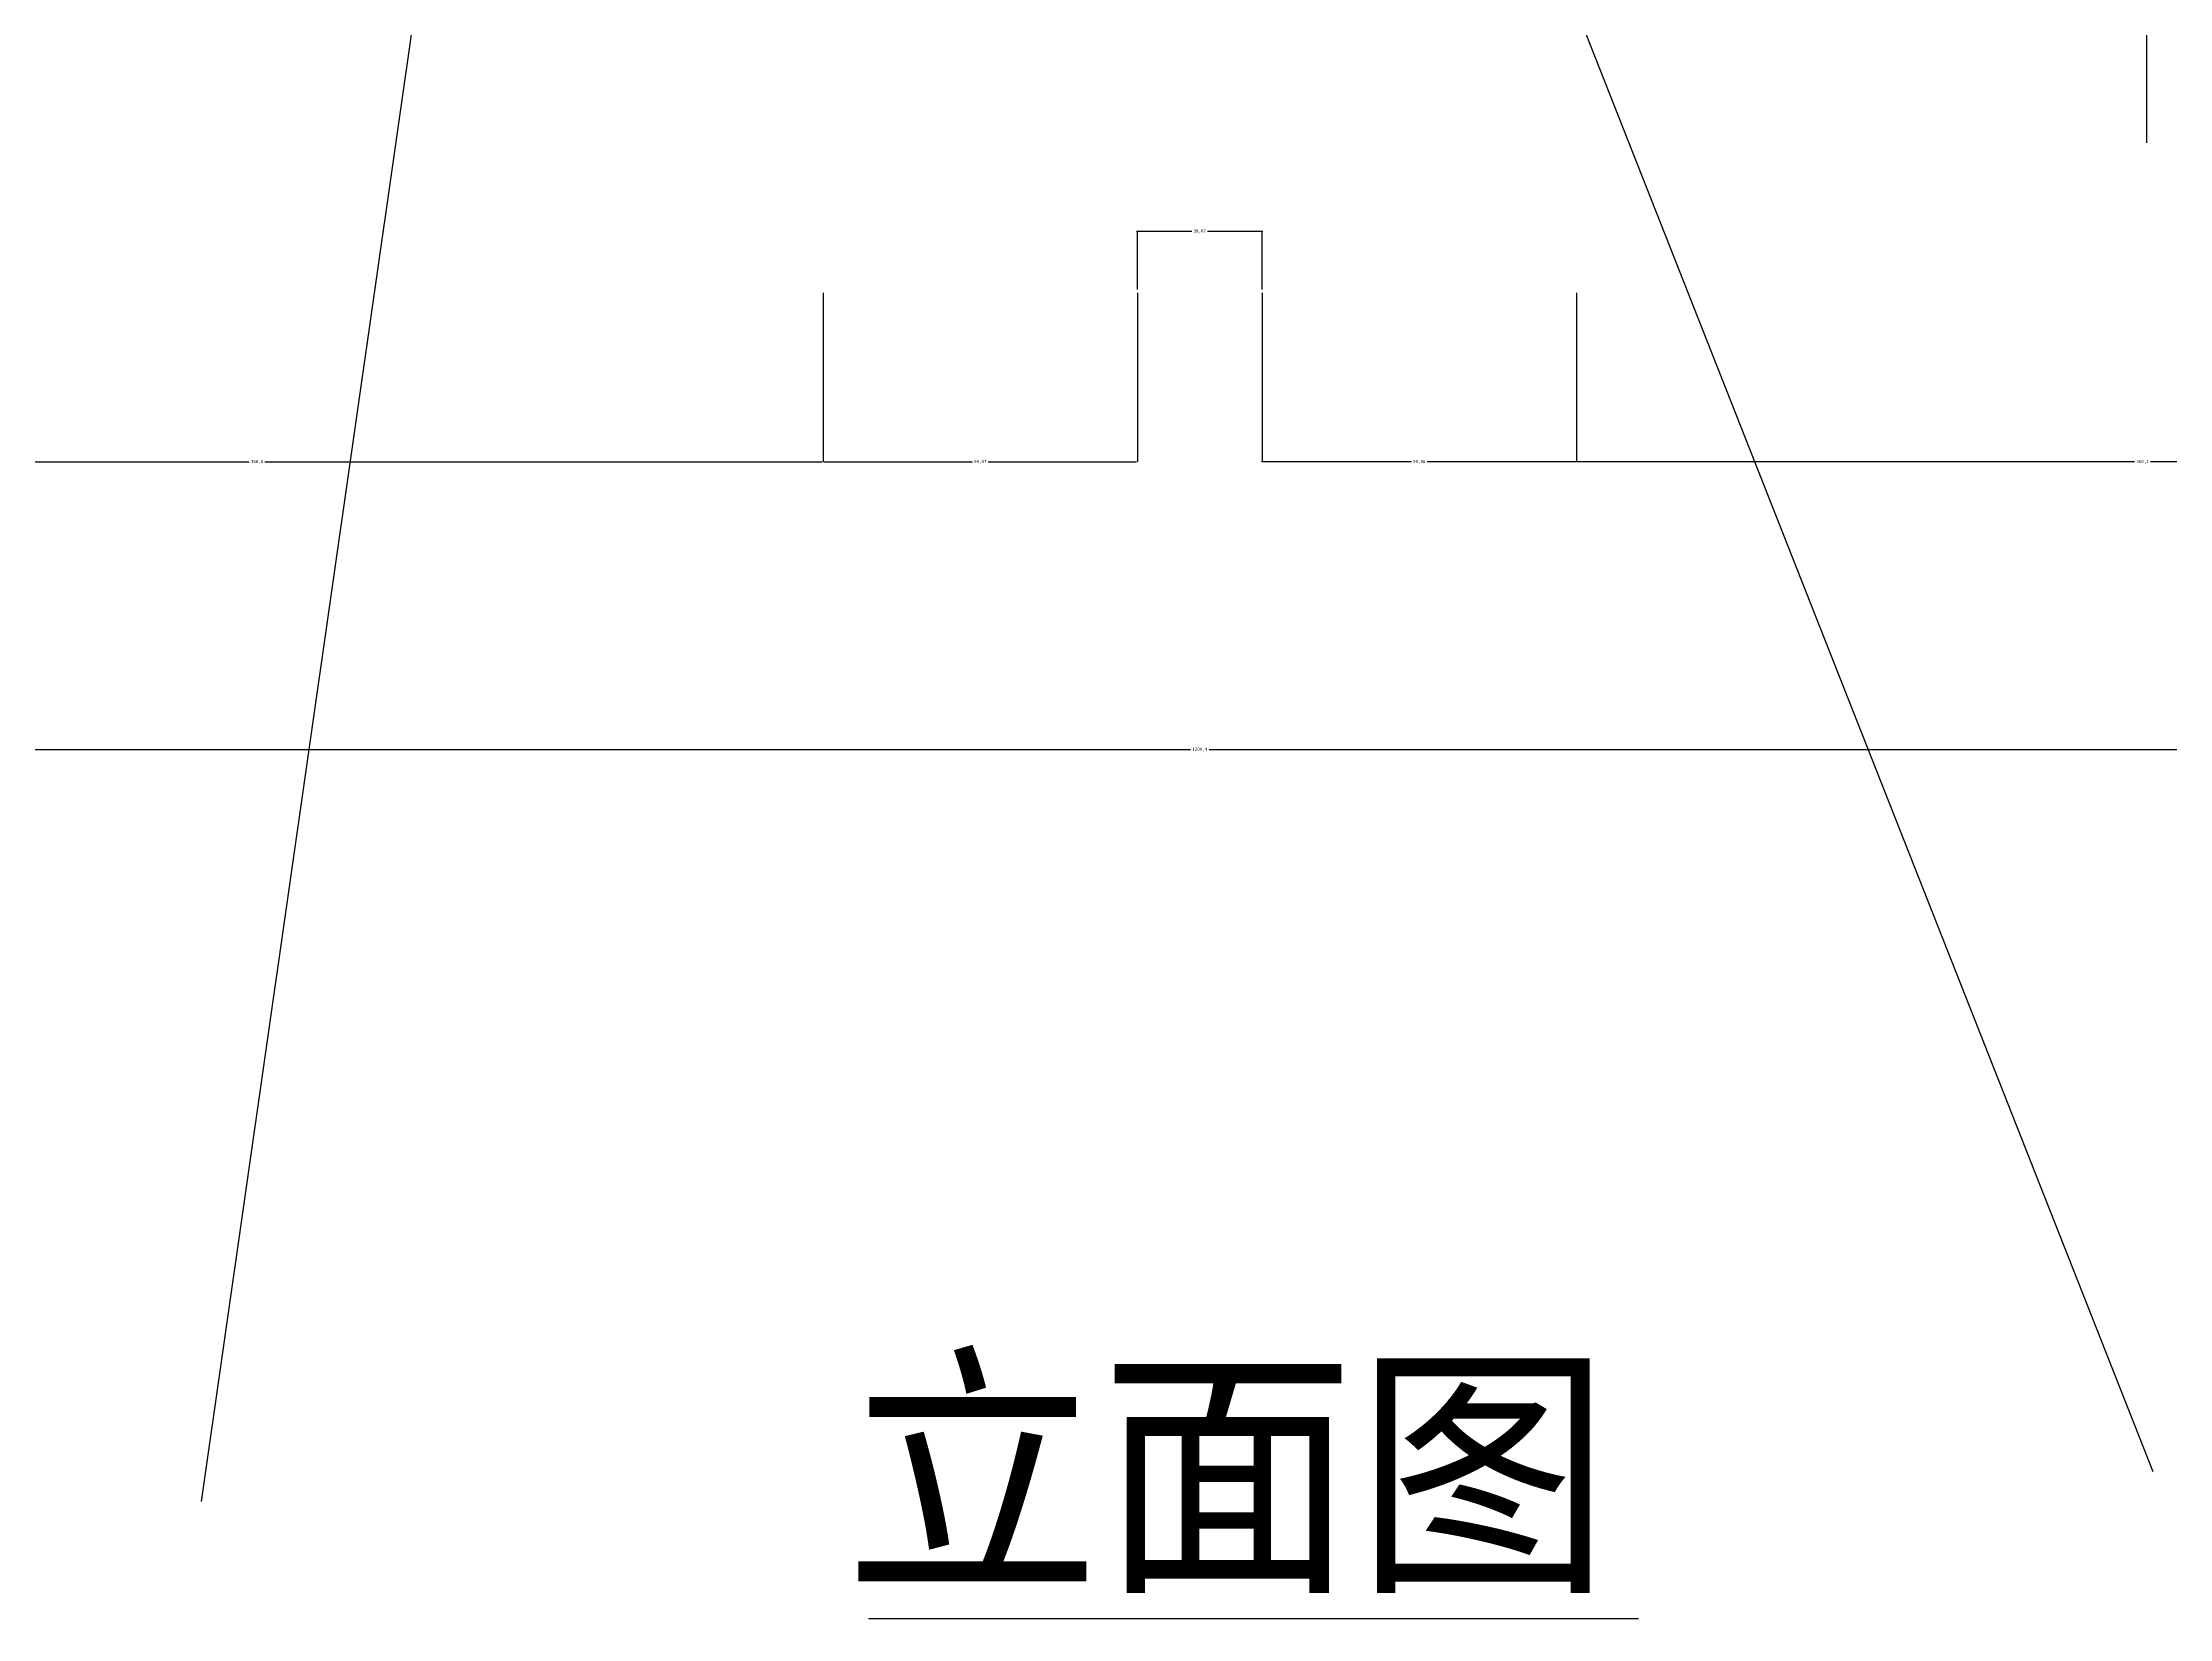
# Model space of a CAD drawing. Header units: metres. Extents: x 98 to 4434, y 156 to 5899.
# Drawn here: x 993 to 1670, y 1738 to 2239 of the extents above; entities that cross this region are included whole.
import ezdxf

# ---------------------------------------------------------------- set-up
doc = ezdxf.new("R2010")
doc.units = ezdxf.units.M
doc.layers.add('DIM', color=3, linetype='Continuous')
doc.layers.add('TEXT', color=3, linetype='Continuous')
doc.dimstyles.get("Standard").update_dxf_attribs({"dimtxt": 2.5, "dimasz": 2.5, "dimexe": 1.25, "dimexo": 0.625, "dimtad": 1, "dimcen": 2.5, "dimazin": 3, "dimtfac": 1, "dimtmove": 0, "dimatfit": 3})

# ---------------------------------------------------------------- blocks, each defined once
blk = doc.blocks.new('*D7')
for p, q in [((881.26, 2159.82), (881.26, 2106)), ((1241.36, 2159.82), (1241.36, 2106)), ((881.51, 2106), (1058.81, 2106)), ((1063.81, 2106), (1241.11, 2106))]:
    blk.add_line(p, q)
at = {"layer": 'Defpoints'}
for p in [(881.26, 2159.82), (1241.36, 2159.82), (881.26, 2106)]:
    blk.add_point(p, dxfattribs=at)
at = {"layer": 'DIM', "insert": (1061.31, 2106), "char_height": 1, "attachment_point": 5}
blk.add_mtext('360,1', dxfattribs=at)
blk = doc.blocks.new('*D8')
for p, q in [((760.96, 2159.82), (760.96, 2014.5)), ((1961.36, 2159.82), (1961.36, 2014.5)), ((761.21, 2014.5), (1358.16, 2014.5)), ((1364.16, 2014.5), (1961.11, 2014.5))]:
    blk.add_line(p, q)
at = {"layer": 'Defpoints'}
for p in [(760.96, 2159.82), (1961.36, 2159.82), (760.96, 2014.5)]:
    blk.add_point(p, dxfattribs=at)
at = {"layer": 'DIM', "insert": (1361.16, 2014.5), "char_height": 1, "attachment_point": 5}
blk.add_mtext('1200,4', dxfattribs=at)
blk = doc.blocks.new('*D22')
for p, q in [((1480.96, 2159.82), (1480.96, 2106)), ((1841.06, 2159.82), (1841.06, 2106)), ((1658.51, 2106), (1480.71, 2106)), ((1841.31, 2106), (1663.51, 2106))]:
    blk.add_line(p, q)
at = {"layer": 'Defpoints'}
for p in [(1480.96, 2159.82), (1841.06, 2159.82), (1841.06, 2106)]:
    blk.add_point(p, dxfattribs=at)
at = {"layer": 'DIM', "insert": (1661.01, 2106), "char_height": 1, "attachment_point": 5}
blk.add_mtext('360,1', dxfattribs=at)
blk = doc.blocks.new('*D23')
for p, q in [((1241.36, 2159.82), (1241.36, 2106)), ((1341.33, 2159.82), (1341.33, 2106)), ((1241.61, 2106), (1288.845, 2106)), ((1293.845, 2106), (1341.08, 2106))]:
    blk.add_line(p, q)
at = {"layer": 'Defpoints'}
for p in [(1241.36, 2159.82), (1341.33, 2159.82), (1241.36, 2106)]:
    blk.add_point(p, dxfattribs=at)
at = {"layer": 'DIM', "insert": (1291.345, 2106), "char_height": 1, "attachment_point": 5}
blk.add_mtext('99,97', dxfattribs=at)
blk = doc.blocks.new('*D24')
for p, q in [((1358.665, 2179.36), (1341.08, 2179.36)), ((1341.33, 2160.87), (1341.33, 2179.36)), ((1381.25, 2179.36), (1363.665, 2179.36)), ((1381, 2160.87), (1381, 2179.36))]:
    blk.add_line(p, q)
at = {"layer": 'Defpoints'}
for p in [(1381, 2179.36), (1341.33, 2160.87), (1381, 2160.87)]:
    blk.add_point(p, dxfattribs=at)
at = {"layer": 'DIM', "insert": (1361.165, 2179.36), "char_height": 1, "attachment_point": 5}
blk.add_mtext('39,67', dxfattribs=at)
blk = doc.blocks.new('*D25')
for p, q in [((1381, 2159.82), (1381, 2106)), ((1480.96, 2159.82), (1480.96, 2106)), ((1428.48, 2106), (1380.75, 2106)), ((1481.21, 2106), (1433.48, 2106))]:
    blk.add_line(p, q)
at = {"layer": 'Defpoints'}
for p in [(1381, 2159.82), (1480.96, 2159.82), (1480.96, 2106)]:
    blk.add_point(p, dxfattribs=at)
at = {"layer": 'DIM', "insert": (1430.98, 2106), "char_height": 1, "attachment_point": 5}
blk.add_mtext('99,96', dxfattribs=at)

msp = doc.modelspace()

# ---------------------------------------------------------------- linework, layer by layer
at = {"layer": 'DIM'}
msp.add_line((1662.42, 2207.56), (1662.42, 5770.28), dxfattribs=at)
at = {"layer": 'TEXT'}
msp.add_line((1255.84, 1738.02), (1500.73, 1738.02), dxfattribs=at)

# ---------------------------------------------------------------- texts
msp.add_text('立面图', height=62.5, dxfattribs=at).set_placement((1248.17, 1752.97))

# ---------------------------------------------------------------- dimensions: what is measured, and where the dimension line sits
at = {"layer": 'DIM'}
for base, p1, p2, picture, middle in [((1381, 2179.36), (1381, 2160.87), (1341.33, 2160.87), '*D24', (1361.165, 2179.36)), ((760.96, 2014.5), (760.96, 2159.82), (1961.36, 2159.82), '*D8', (1361.16, 2014.5)), ((881.26, 2106), (881.26, 2159.82), (1241.36, 2159.82), '*D7', (1061.31, 2106)), ((1241.36, 2106), (1241.36, 2159.82), (1341.33, 2159.82), '*D23', (1291.345, 2106)), ((1480.96, 2106), (1480.96, 2159.82), (1381, 2159.82), '*D25', (1430.98, 2106)), ((1841.06, 2106), (1841.06, 2159.82), (1480.96, 2159.82), '*D22', (1661.01, 2106))]:
    dim = msp.add_linear_dim(base=base, p1=p1, p2=p2, dimstyle='Standard', dxfattribs=at)
    dim.commit()
    dim.dimension.update_dxf_attribs({"geometry": picture, "text_midpoint": middle})

# ---------------------------------------------------------------- leaders
for points in [[(1359.5, 2558.14), (1664.26, 1784.74)], [(1123.39, 2333.04), (1043.58, 1775.21)]]:
    msp.add_leader(points, dimstyle='Standard', dxfattribs=at)

doc.saveas('drawing.dxf')
